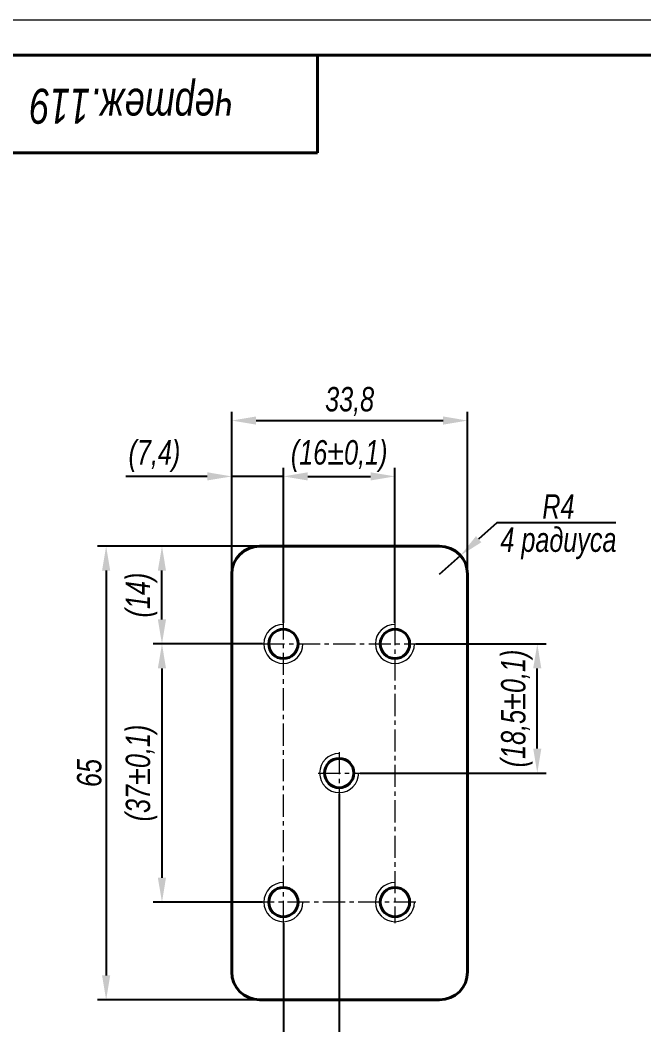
# Model space of a CAD drawing. Header units: millimetres. Extents: x 12064 to 35004, y -6103 to -2658.
# Drawn here: x 32834.6 to 32924, y -2993.5 to -2849.6 of the extents above; entities that cross this region are included whole.
import ezdxf

# ---------------------------------------------------------------- set-up
doc = ezdxf.new("R2010")
doc.units = ezdxf.units.MM
doc.linetypes.add('LT_03', pattern=[20.32, 12.7, -2.54, 2.54, -2.54])
for name, color, linetype, lineweight in [('Layer_02', 7, 'Continuous', 40), ('Layer_04', 5, 'Continuous', 13), ('Layer_05', 1, 'Continuous', 15), ('Layer_06', 6, 'Continuous', 15), ('Layer_07', 250, 'Continuous', 40), ('Layer_09', 1, 'LT_03', 15)]:
    doc.layers.add(name, color=color, linetype=linetype, lineweight=lineweight)
doc.styles.add('Style_01', font='ARIALNI.TTF', dxfattribs={"width": 0.9, "height": 3.5})
doc.dimstyles.new('DimStyle_01', dxfattribs={"dimtxt": 3.5, "dimasz": 3.5, "dimexe": 1.25, "dimexo": 0, "dimtad": 1, "dimdec": 1, "dimtxsty": 'Style_01', "dimcen": 0, "dimazin": 3, "dimtfac": 1, "dimtdec": 1, "dimtmove": 0, "dimatfit": 3})
doc.dimstyles.new('DimStyle_02', dxfattribs={"dimtxt": 3.5, "dimasz": 3.5, "dimexe": 1.25, "dimexo": 0, "dimtad": 1, "dimdec": 1, "dimtxsty": 'Style_01', "dimcen": 0, "dimazin": 3, "dimtfac": 1, "dimtdec": 1, "dimtmove": 0, "dimatfit": 3})

# ---------------------------------------------------------------- blocks, each defined once
blk = doc.blocks.new('*D3210')
at = {"layer": 'Defpoints', "color": 0, "ltscale": 0.5}
for p in [(32898.73, -2906.95), (32864.93, -2928.95), (32898.73, -2928.95)]:
    blk.add_point(p, dxfattribs=at)
at = {"layer": 'Layer_05', "color": 0, "lineweight": -2, "ltscale": 0.5}
for p, q in [((32864.93, -2928.95), (32864.93, -2905.7)), ((32898.73, -2928.95), (32898.73, -2905.7)), ((32868.43, -2906.95), (32895.23, -2906.95))]:
    blk.add_line(p, q, dxfattribs=at)
at = {"layer": 'Layer_05', "color": 0, "ltscale": 0.5}
for points in [[(32868.43, -2906.36), (32868.43, -2907.53), (32864.93, -2906.95)], [(32895.23, -2906.36), (32895.23, -2907.53), (32898.73, -2906.95)]]:
    blk.add_solid(points, dxfattribs=at)
at = {"layer": 'Layer_05', "color": 0, "ltscale": 0.5, "insert": (32881.83, -2904.21), "char_height": 3.5, "attachment_point": 5, "style": 'Style_01'}
blk.add_mtext('33,8', dxfattribs=at)
blk = doc.blocks.new('*D3211')
at = {"layer": 'Defpoints', "color": 0, "ltscale": 0.5}
for p in [(32868.93, -2924.95), (32846.93, -2989.95), (32868.93, -2989.95)]:
    blk.add_point(p, dxfattribs=at)
at = {"layer": 'Layer_05', "color": 0, "lineweight": -2, "ltscale": 0.5}
for p, q in [((32868.93, -2924.95), (32845.68, -2924.95)), ((32846.93, -2928.45), (32846.93, -2986.45)), ((32868.93, -2989.95), (32845.68, -2989.95))]:
    blk.add_line(p, q, dxfattribs=at)
at = {"layer": 'Layer_05', "color": 0, "ltscale": 0.5}
for points in [[(32846.34, -2928.45), (32847.51, -2928.45), (32846.93, -2924.95)], [(32846.34, -2986.45), (32847.51, -2986.45), (32846.93, -2989.95)]]:
    blk.add_solid(points, dxfattribs=at)
at = {"layer": 'Layer_05', "color": 0, "ltscale": 0.5, "insert": (32844.52, -2957.45), "char_height": 3.5, "attachment_point": 5, "rotation": 90, "style": 'Style_01'}
blk.add_mtext('65', dxfattribs=at)
blk = doc.blocks.new('*D3184')
at = {"layer": 'Defpoints', "color": 0, "ltscale": 0.5}
for p in [(32864.93, -2914.95), (32864.93, -2935.95), (32872.33, -2935.95)]:
    blk.add_point(p, dxfattribs=at)
at = {"layer": 'Layer_05', "color": 0, "lineweight": -2, "ltscale": 0.5}
for p, q in [((32864.93, -2935.95), (32864.93, -2913.7)), ((32872.33, -2935.95), (32872.33, -2913.7)), ((32861.43, -2914.95), (32849.77, -2914.95)), ((32872.33, -2914.95), (32864.93, -2914.95)), ((32875.83, -2914.95), (32879.33, -2914.95))]:
    blk.add_line(p, q, dxfattribs=at)
at = {"layer": 'Layer_05', "color": 0, "ltscale": 0.5}
for points in [[(32861.43, -2914.36), (32861.43, -2915.53), (32864.93, -2914.95)], [(32875.83, -2914.36), (32875.83, -2915.53), (32872.33, -2914.95)]]:
    blk.add_solid(points, dxfattribs=at)
at = {"layer": 'Layer_05', "color": 0, "ltscale": 0.5, "insert": (32853.85, -2912.03), "char_height": 3.5, "attachment_point": 5, "style": 'Style_01'}
blk.add_mtext('(7,4)', dxfattribs=at)
blk = doc.blocks.new('*D3212')
at = {"layer": 'Defpoints', "color": 0, "ltscale": 0.5}
for p in [(32888.33, -2914.95), (32872.33, -2935.95), (32888.33, -2935.95)]:
    blk.add_point(p, dxfattribs=at)
at = {"layer": 'Layer_05', "color": 0, "lineweight": -2, "ltscale": 0.5}
for p, q in [((32872.33, -2935.95), (32872.33, -2913.7)), ((32888.33, -2935.95), (32888.33, -2913.7)), ((32875.83, -2914.95), (32884.83, -2914.95))]:
    blk.add_line(p, q, dxfattribs=at)
at = {"layer": 'Layer_05', "color": 0, "ltscale": 0.5}
for points in [[(32875.83, -2914.36), (32875.83, -2915.53), (32872.33, -2914.95)], [(32884.83, -2914.36), (32884.83, -2915.53), (32888.33, -2914.95)]]:
    blk.add_solid(points, dxfattribs=at)
at = {"layer": 'Layer_05', "color": 0, "ltscale": 0.5, "insert": (32880.33, -2912.03), "char_height": 3.5, "attachment_point": 5, "style": 'Style_01'}
blk.add_mtext('(16%%P0,1)', dxfattribs=at)
blk = doc.blocks.new('*D3213')
at = {"layer": 'Defpoints', "color": 0, "ltscale": 0.5}
for p in [(32869.33, -2938.95), (32854.93, -2975.95), (32869.33, -2975.95)]:
    blk.add_point(p, dxfattribs=at)
at = {"layer": 'Layer_05', "color": 0, "lineweight": -2, "ltscale": 0.5}
for p, q in [((32869.33, -2938.95), (32853.68, -2938.95)), ((32854.93, -2942.45), (32854.93, -2972.45)), ((32869.33, -2975.95), (32853.68, -2975.95))]:
    blk.add_line(p, q, dxfattribs=at)
at = {"layer": 'Layer_05', "color": 0, "ltscale": 0.5}
for points in [[(32854.34, -2942.45), (32855.51, -2942.45), (32854.93, -2938.95)], [(32854.34, -2972.45), (32855.51, -2972.45), (32854.93, -2975.95)]]:
    blk.add_solid(points, dxfattribs=at)
at = {"layer": 'Layer_05', "color": 0, "ltscale": 0.5, "insert": (32852.01, -2957.45), "char_height": 3.5, "attachment_point": 5, "rotation": 90, "style": 'Style_01'}
blk.add_mtext('(37%%P0,1)', dxfattribs=at)
blk = doc.blocks.new('*D3214')
at = {"layer": 'Defpoints', "color": 0, "ltscale": 0.5}
for p in [(32854.93, -2924.95), (32869.33, -2924.95), (32869.33, -2938.95)]:
    blk.add_point(p, dxfattribs=at)
at = {"layer": 'Layer_05', "color": 0, "lineweight": -2, "ltscale": 0.5}
for p, q in [((32869.33, -2924.95), (32853.68, -2924.95)), ((32854.93, -2935.45), (32854.93, -2928.45)), ((32869.33, -2938.95), (32853.68, -2938.95))]:
    blk.add_line(p, q, dxfattribs=at)
at = {"layer": 'Layer_05', "color": 0, "ltscale": 0.5}
for points in [[(32854.34, -2928.45), (32855.51, -2928.45), (32854.93, -2924.95)], [(32854.34, -2935.45), (32855.51, -2935.45), (32854.93, -2938.95)]]:
    blk.add_solid(points, dxfattribs=at)
at = {"layer": 'Layer_05', "color": 0, "ltscale": 0.5, "insert": (32852.01, -2931.95), "char_height": 3.5, "attachment_point": 5, "rotation": 90, "style": 'Style_01'}
blk.add_mtext('(14)', dxfattribs=at)
blk = doc.blocks.new('*D3215')
at = {"layer": 'Defpoints', "color": 0, "ltscale": 0.5}
for p in [(32880.33, -2960.45), (32872.33, -2978.95), (32872.33, -2999.95)]:
    blk.add_point(p, dxfattribs=at)
at = {"layer": 'Layer_05', "color": 0, "lineweight": -2, "ltscale": 0.5}
for p, q in [((32880.33, -2960.45), (32880.33, -3001.2)), ((32872.33, -2978.95), (32872.33, -3001.2)), ((32868.83, -2999.95), (32852.75, -2999.95)), ((32880.33, -2999.95), (32872.33, -2999.95)), ((32883.83, -2999.95), (32887.33, -2999.95))]:
    blk.add_line(p, q, dxfattribs=at)
at = {"layer": 'Layer_05', "color": 0, "ltscale": 0.5}
for points in [[(32868.83, -2999.36), (32868.83, -3000.53), (32872.33, -2999.95)], [(32883.83, -2999.36), (32883.83, -3000.53), (32880.33, -2999.95)]]:
    blk.add_solid(points, dxfattribs=at)
at = {"layer": 'Layer_05', "color": 0, "ltscale": 0.5, "insert": (32859.04, -2997.03), "char_height": 3.5, "attachment_point": 5, "style": 'Style_01'}
blk.add_mtext('(8%%P0,1)', dxfattribs=at)
blk = doc.blocks.new('*D3216')
at = {"layer": 'Defpoints', "color": 0, "ltscale": 0.5}
for p in [(32891.33, -2938.95), (32908.73, -2938.95), (32883.33, -2957.45)]:
    blk.add_point(p, dxfattribs=at)
at = {"layer": 'Layer_05', "color": 0, "lineweight": -2, "ltscale": 0.5}
for p, q in [((32891.33, -2938.95), (32909.98, -2938.95)), ((32908.73, -2953.95), (32908.73, -2942.45)), ((32883.33, -2957.45), (32909.98, -2957.45))]:
    blk.add_line(p, q, dxfattribs=at)
at = {"layer": 'Layer_05', "color": 0, "ltscale": 0.5}
for points in [[(32908.14, -2942.45), (32909.31, -2942.45), (32908.73, -2938.95)], [(32908.14, -2953.95), (32909.31, -2953.95), (32908.73, -2957.45)]]:
    blk.add_solid(points, dxfattribs=at)
at = {"layer": 'Layer_05', "color": 0, "ltscale": 0.5, "insert": (32905.81, -2948.2), "char_height": 3.5, "attachment_point": 5, "rotation": 90, "style": 'Style_01'}
blk.add_mtext('(18,5%%P0,1)', dxfattribs=at)
blk = doc.blocks.new('*D3185')
at = {"layer": 'Defpoints', "color": 0, "ltscale": 0.5}
for p in [(32897.71, -2926.28), (32894.73, -2928.95)]:
    blk.add_point(p, dxfattribs=at)
at = {"layer": 'Layer_05', "color": 0, "lineweight": -2, "ltscale": 0.5}
for p, q in [((32902.94, -2921.62), (32900.32, -2923.95)), ((32919.97, -2921.62), (32902.94, -2921.62)), ((32894.73, -2928.95), (32897.71, -2926.28))]:
    blk.add_line(p, q, dxfattribs=at)
at = {"layer": 'Layer_05', "color": 0, "ltscale": 0.5}
blk.add_solid([(32899.94, -2923.52), (32900.71, -2924.39), (32897.71, -2926.28)], dxfattribs=at)
at = {"layer": 'Layer_05', "color": 0, "ltscale": 0.5, "char_height": 3.5, "attachment_point": 5, "style": 'Style_01'}
for s, insert in [('\\A1;R4', (32911.76, -2919.25)), ('\\A1;4 радиуса', (32911.76, -2924.54))]:
    blk.add_mtext(s, dxfattribs=dict(at, insert=insert))

msp = doc.modelspace()

# ---------------------------------------------------------------- linework, layer by layer
at = {"linetype": 'Continuous', "lineweight": 15}
msp.add_line((32999.11, -2849.57), (32789.11, -2849.57), dxfattribs=at)
at = {"layer": 'Layer_02'}
for p, q in [((32868.93, -2924.95), (32894.73, -2924.95)), ((32864.93, -2928.95), (32864.93, -2985.95)), ((32898.73, -2985.95), (32898.73, -2928.95)), ((32868.93, -2989.95), (32894.73, -2989.95))]:
    msp.add_line(p, q, dxfattribs=at)
for centre in [(32872.33, -2938.95), (32888.33, -2938.95), (32880.33, -2957.45), (32872.33, -2975.95), (32888.33, -2975.95)]:
    msp.add_circle(centre, 2.1, dxfattribs=at)
for centre, start, end in [((32868.93, -2928.95), 90, 180), ((32894.73, -2928.95), 0, 90), ((32868.93, -2985.95), 180, 270), ((32894.73, -2985.95), 270, 0)]:
    msp.add_arc(centre, 4, start, end, dxfattribs=at)
at = {"layer": 'Layer_06', "ltscale": 0.5}
for centre in [(32872.33, -2938.95), (32888.33, -2938.95), (32880.33, -2957.45), (32872.33, -2975.95), (32888.33, -2975.95)]:
    msp.add_arc(centre, 2.8, 90, 0, dxfattribs=at)
at = {"layer": 'Layer_07', "linetype": 'Continuous'}
for p, q in [((32992.33, -2854.57), (32807.21, -2854.57)), ((32807.33, -2854.57), (32992.33, -2854.57)), ((32877.21, -2854.57), (32877.21, -2868.57)), ((32807.21, -2868.57), (32877.21, -2868.57))]:
    msp.add_line(p, q, dxfattribs=at)
at = {"layer": 'Layer_09', "ltscale": 0.25}
for p, q in [((32872.33, -2978.95), (32872.33, -2935.95)), ((32888.33, -2935.95), (32888.33, -2978.95)), ((32869.33, -2938.95), (32891.33, -2938.95)), ((32880.33, -2954.45), (32880.33, -2960.45)), ((32877.33, -2957.45), (32883.33, -2957.45)), ((32891.33, -2975.95), (32869.33, -2975.95))]:
    msp.add_line(p, q, dxfattribs=at)

# ---------------------------------------------------------------- texts
at = {"layer": 'Layer_04', "linetype": 'Continuous', "style": 'Style_01', "width": 0.9}
msp.add_text('чертеж.119', height=5, rotation=180, dxfattribs=at).set_placement((32865.15, -2859.41))

# ---------------------------------------------------------------- dimensions: what is measured, and where the dimension line sits
at = {"layer": 'Layer_05', "ltscale": 0.5}
dim = msp.add_linear_dim(base=(32898.73, -2906.95), p1=(32864.93, -2928.95), p2=(32898.73, -2928.95), dimstyle='DimStyle_01', dxfattribs=at)
dim.commit()
dim.dimension.update_dxf_attribs({"geometry": '*D3210', "text_midpoint": (32881.83, -2904.21)})
for base, p1, p2, text, picture, middle in [((32864.93, -2914.95), (32872.33, -2935.95), (32864.93, -2935.95), '(<>)', '*D3184', (32853.85, -2912.03)), ((32888.33, -2914.95), (32872.33, -2935.95), (32888.33, -2935.95), '(<>%%P0,1)', '*D3212', (32880.33, -2912.03)), ((32872.33, -2999.95), (32880.33, -2960.45), (32872.33, -2978.95), '(<>%%P0,1)', '*D3215', (32859.04, -2997.03))]:
    dim = msp.add_linear_dim(base=base, p1=p1, p2=p2, text=text, dimstyle='DimStyle_01', dxfattribs=at)
    dim.commit()
    dim.dimension.update_dxf_attribs({"geometry": picture, "text_midpoint": middle})
dim = msp.add_radius_dim(center=(32894.73, -2928.95), mpoint=(32897.71, -2926.28), text='<>\\X4 радиуса', dimstyle='DimStyle_02', dxfattribs=at)
dim.commit()
dim.dimension.update_dxf_attribs({"geometry": '*D3185', "text_midpoint": (32911.76, -2921.62)})
dim = msp.add_linear_dim(base=(32846.93, -2989.95), p1=(32868.93, -2924.95), p2=(32868.93, -2989.95), angle=90, dimstyle='DimStyle_01', dxfattribs=at)
dim.commit()
dim.dimension.update_dxf_attribs({"geometry": '*D3211', "text_midpoint": (32844.52, -2957.45)})
for base, p1, p2, text, picture, middle in [((32854.93, -2924.95), (32869.33, -2938.95), (32869.33, -2924.95), '(<>)', '*D3214', (32852.01, -2931.95)), ((32908.73, -2938.95), (32883.33, -2957.45), (32891.33, -2938.95), '(<>%%P0,1)', '*D3216', (32905.81, -2948.2)), ((32854.93, -2975.95), (32869.33, -2938.95), (32869.33, -2975.95), '(<>%%P0,1)', '*D3213', (32852.01, -2957.45))]:
    dim = msp.add_linear_dim(base=base, p1=p1, p2=p2, angle=90, text=text, dimstyle='DimStyle_01', dxfattribs=at)
    dim.commit()
    dim.dimension.update_dxf_attribs({"geometry": picture, "text_midpoint": middle})

doc.saveas('drawing.dxf')
